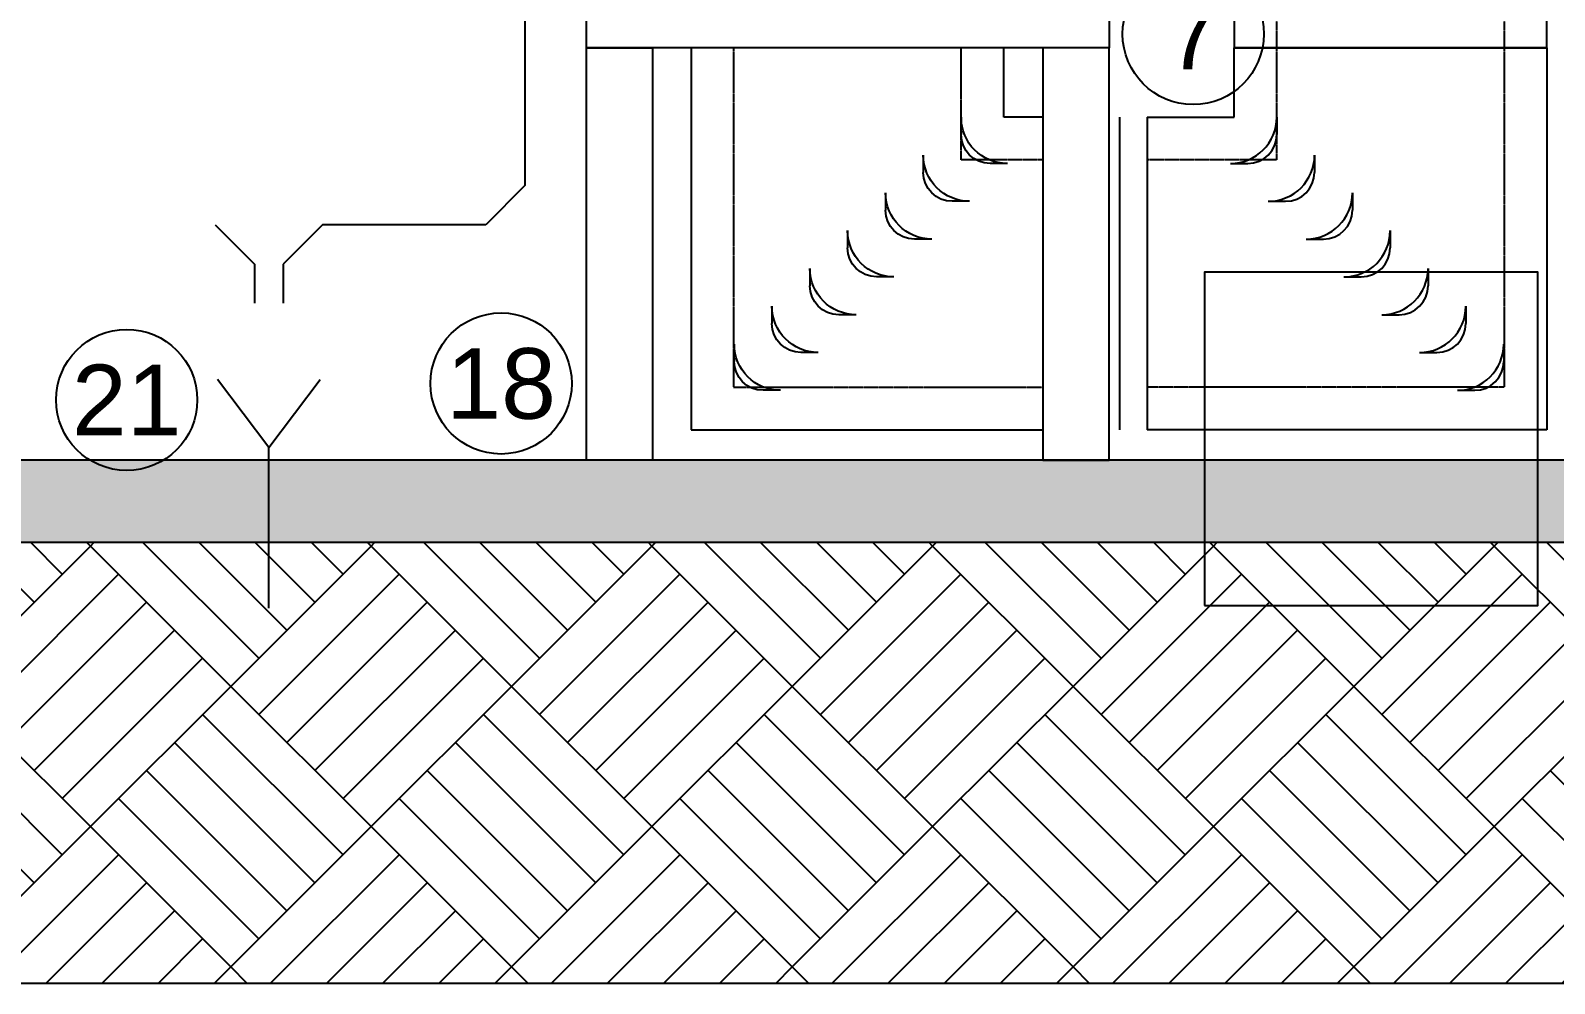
# Model space of a CAD drawing. Header units: millimetres. Extents: x -265298 to 39086, y 16803 to 136893.
# Drawn here: x -101072 to -98286, y 81460 to 83203 of the extents above; entities that cross this region are included whole.
import ezdxf
from ezdxf.enums import TextEntityAlignment as Align
from ezdxf.lldxf.tags import DXFTag

# ---------------------------------------------------------------- set-up
doc = ezdxf.new("R2010")
doc.units = ezdxf.units.MM
doc.header["$LTSCALE"] = 25
doc.linetypes.add('schedules_symbols_notes$0$HIDDEN2', pattern=[0.1875, 0.125, -0.0625])
for name, color, linetype in [('schedules_symbols_notes$0$M-ANNO', 11, 'Continuous'), ('schedules_symbols_notes$0$M-CONTROL CYAN', 4, 'Continuous'), ('schedules_symbols_notes$0$M-DETAIL CLR11', 11, 'Continuous'), ('schedules_symbols_notes$0$M-HVAC-RETN-DUCT', 1, 'Continuous'), ('schedules_symbols_notes$0$M-HVAC-SUPP-DUCT', 4, 'Continuous'), ('schedules_symbols_notes$0$P-COND-DRAIN', 3, 'schedules_symbols_notes$0$CONDENSATE_DRAIN')]:
    doc.layers.add(name, color=color, linetype=linetype)
doc.styles.add('schedules_symbols_notes$0$RDZENG_0.25', font='micross.ttf', dxfattribs={"height": 4})
doc.styles.add('schedules_symbols_notes$0$Standard', font='arial.ttf')
tags = doc.linetypes.add('schedules_symbols_notes$0$CONDENSATE_DRAIN', pattern='A,2,-0.2,["CD",schedules_symbols_notes$0$Standard,S=0.08,R=0,X=-0.08,Y=-0.04],-0.2', length=2.4).pattern_tags.tags
tags[6] = DXFTag(74, 10)

# ---------------------------------------------------------------- blocks, each defined once
blk = doc.blocks.new('*U323')
at = {"layer": 'Defpoints'}
blk.add_lwpolyline([(-304.8, -304.8), (304.8, -304.8), (304.8, 304.8), (-304.8, 304.8)], close=True, dxfattribs=at)
blk = doc.blocks.new('*U331')
at = {"layer": 'Defpoints', "color": 0, "linetype": 'ByBlock', "lineweight": -2, "transparency": 16777216}
blk.add_blockref('*U323', (7559.1, 19628.8), dxfattribs=at)
blk = doc.blocks.new('schedules_symbols_notes$0$A$C56AC6403')
at = {"color": 11}
for p, q in [((0, 3), (1.125, 3)), ((3, 0), (3, 1.125))]:
    blk.add_line(p, q, dxfattribs=at)
for centre, radius in [((0, 0), 3), ((1.125, 1.125), 1.875)]:
    blk.add_arc(centre, radius, 0, 90, dxfattribs=at)
blk = doc.blocks.new('*U177')
blk.add_line((-5.625, 2), (5.625, 2))
at = {"color": 11}
blk.add_line((-5.625, 1), (5.625, 1), dxfattribs=at)
blk = doc.blocks.new('schedules_symbols_notes$0$KEYED NOTE_0.25')
at = {"layer": 'schedules_symbols_notes$0$M-ANNO'}
blk.add_circle((0, 0), 4, dxfattribs=at)
at = {"layer": 'schedules_symbols_notes$0$M-ANNO', "style": 'schedules_symbols_notes$0$RDZENG_0.25'}
blk.add_attdef('#', text='', height=4, dxfattribs=at).set_placement((0, 0), align=Align.MIDDLE_CENTER)

msp = doc.modelspace()

# ---------------------------------------------------------------- hatches: boundary and pattern name
at = {"layer": 'schedules_symbols_notes$0$M-DETAIL CLR11'}
h = msp.add_hatch(dxfattribs=at)
h.set_pattern_fill('CONCRETE1', color=256, scale=12.7, style=0)
h.set_pattern_definition([(0, (-119951.6, 78666.75), (258.064, 258.064), [32.258, -225.806]), (90, (-119951.6, 78666.75), (-258.064, 258.064), [32.258, -225.806]), (135, (-119919.35, 78666.75), (-258.064, 2e-14), [45.6197, -319.338]), (0, (-119919.35, 78811.9), (258.064, 258.064), [32.258, -225.806]), (45, (-119903.23, 78795.78), (0, 258.064), [22.8098, -342.1478]), (135, (-119903.23, 78795.78), (-258.064, 2e-14), [22.8098, -342.1478]), (0, (-119822.58, 78876.43), (258.064, 258.064), [45.6197, -212.4443]), (45, (-119822.58, 78876.43), (0, 258.064), [32.258, -332.6996]), (135, (-119776.96, 78876.43), (-258.064, 2e-14), [32.258, -332.6996]), (90, (-119774.2, 78731.27), (-258.064, 258.064), [32.258, -225.806]), (45, (-119774.2, 78731.27), (0, 258.064), [22.8098, -342.1478]), (135, (-119758.06, 78747.4), (-258.064, 2e-14), [22.8098, -342.1478]), (0, (-119919.35, 78731.27), (258.064, 258.064), [16.129, -216.1286]), (0, (-119725.8, 78795.78), (258.064, 258.064), [16.129, -216.1286]), (90, (-119806.45, 78828.04), (-258.064, 258.064), [16.129, -216.1286]), (135, (-119774.2, 78682.88), (-258.064, 2e-14), [22.8098, -342.1478]), (135, (-119887.1, 78860.3), (-258.064, 2e-14), [22.8098, -342.1478]), (45, (-119830.64, 78751.43), (0, 258.064), [22.8098, -342.1478]), (90, (-119862.9, 78699), (-258.064, 258.064), [4.0322, -254.0317]), (90, (-119850.8, 78807.88), (-258.064, 258.064), [4.0322, -254.0317]), (90, (-119729.84, 78852.23), (-258.064, 258.064), [4.0322, -254.0317]), (90, (-119725.8, 78715.14), (-258.064, 258.064), [4.0322, -254.0317])])
h.paths.add_polyline_path([(-92398.8, 82416.9), (-104939.6, 82416.9), (-104939.6, 82266.7), (-92398.8, 82266.7)])
h = msp.add_hatch(dxfattribs=at)
h.set_pattern_fill('EARTH2', color=256, scale=38.1, style=0)
h.set_pattern_definition([(45, (-119951.6, 78666.75), (0, 513.2216), [362.9025, -362.9025]), (45, (-120002.93, 78718.07), (0, 513.2216), [362.9025, -362.9025]), (45, (-120054.26, 78769.4), (0, 513.2216), [362.9025, -362.9025]), (45, (-120105.58, 78820.7), (0, 513.2216), [362.9025, -362.9025]), (45, (-120156.9, 78872.04), (0, 513.2216), [362.9025, -362.9025]), (45, (-120208.22, 78923.36), (0, 513.2216), [362.9025, -362.9025]), (135, (-119951.6, 78666.75), (-513.2216, 3e-14), [362.9025, -362.9025]), (135, (-120002.93, 78615.43), (-513.2216, 3e-14), [362.9025, -362.9025]), (135, (-120054.26, 78564.1), (-513.2216, 3e-14), [362.9025, -362.9025]), (135, (-120105.58, 78512.8), (-513.2216, 3e-14), [362.9025, -362.9025]), (135, (-120156.9, 78461.46), (-513.2216, 3e-14), [362.9025, -362.9025]), (135, (-120208.22, 78410.14), (-513.2216, 3e-14), [362.9025, -362.9025])])
h.paths.add_polyline_path([(-104939.6, 82266.7), (-92398.8, 82266.7), (-92398.8, 81459.5), (-104939.6, 81459.5)])

# ---------------------------------------------------------------- linework, layer by layer
at = {"layer": 'schedules_symbols_notes$0$M-CONTROL CYAN'}
for points in [[(-100054.9, 83291.6), (-99100, 83291.6), (-99100, 83170.9), (-100054.9, 83170.9)], [(-100054.9, 83170.9), (-99934.2, 83170.9), (-99934.2, 82416.9), (-100054.9, 82416.9)], [(-99100, 83170.9), (-99220.7, 83170.9), (-99220.7, 82416.9), (-99100, 82416.9)]]:
    msp.add_lwpolyline(points, close=True, dxfattribs=at)
at = {"layer": 'schedules_symbols_notes$0$M-DETAIL CLR11'}
for points in [[(-92398.8, 82416.9), (-104939.6, 82416.9), (-104939.6, 82266.7), (-92398.8, 82266.7)], [(-104939.6, 82266.7), (-92398.8, 82266.7), (-92398.8, 81459.5), (-104939.6, 81459.5)]]:
    msp.add_lwpolyline(points, close=True, dxfattribs=at)
at = {"layer": 'schedules_symbols_notes$0$M-HVAC-RETN-DUCT'}
for p, q in [((-98871.5, 86749.4), (-98871.5, 83170.9)), ((-98300, 83170.9), (-98300, 85531.2)), ((-98300, 83170.9), (-98871.5, 83170.9)), ((-98871.5, 83170.9), (-98300, 83170.9))]:
    msp.add_line(p, q, dxfattribs=at)
at = {"layer": 'schedules_symbols_notes$0$M-HVAC-RETN-DUCT', "linetype": 'Continuous'}
for p, q in [((-99863.8, 83170.9), (-99863.8, 82472.4)), ((-99292.3, 83043.9), (-99292.3, 83170.9)), ((-98871.5, 83043.9), (-98871.5, 83170.9)), ((-98300, 83170.9), (-98300, 82472.4)), ((-99220.7, 83043.9), (-99292.3, 83043.9)), ((-99030, 83043.9), (-98871.5, 83043.9)), ((-99863.8, 82472.4), (-99220.7, 82472.4)), ((-98300, 82472.4), (-99030, 82472.4))]:
    msp.add_line(p, q, dxfattribs=at)
at = {"layer": 'schedules_symbols_notes$0$M-HVAC-SUPP-DUCT'}
for p, q in [((-100635.7, 82439.9), (-100729.5, 82564.1)), ((-100635.7, 82439.9), (-100541.8, 82564.1)), ((-100635.7, 82146.2), (-100635.7, 82439.9))]:
    msp.add_line(p, q, dxfattribs=at)
at = {"layer": 'schedules_symbols_notes$0$M-HVAC-SUPP-DUCT', "color": 12, "linetype": 'schedules_symbols_notes$0$HIDDEN2', "ltscale": 0.05}
for points in [[(-98377.6, 86749.4), (-98377.6, 83170.9), (-98377.6, 82550.1), (-99030, 82550.1)], [(-98793.8, 86749.4), (-98793.8, 83170.9), (-98793.8, 82966.3), (-99030, 82966.3)], [(-99786.2, 83170.9), (-99786.2, 82550.1), (-99220.7, 82550.1)], [(-99220.7, 82966.3), (-99370, 82966.3), (-99370, 83170.9)]]:
    msp.add_lwpolyline(points, dxfattribs=at)
at = {"layer": 'schedules_symbols_notes$0$P-COND-DRAIN'}
for p, q in [((-100167.6, 84224.6), (-100167.6, 82918.9)), ((-100167.6, 82918.9), (-100239.4, 82847)), ((-100733.7, 82847), (-100661.8, 82775.2)), ((-100537.6, 82847), (-100609.5, 82775.2)), ((-100239.4, 82847), (-100537.6, 82847)), ((-100661.8, 82775.2), (-100661.8, 82704.1)), ((-100609.5, 82775.2), (-100609.5, 82704.1))]:
    msp.add_line(p, q, dxfattribs=at)

# ---------------------------------------------------------------- block references
at = {"layer": 'Defpoints'}
msp.add_blockref('*U331', (-106180, 62826.9), dxfattribs=at)
at = {"layer": 'schedules_symbols_notes$0$M-ANNO', "xscale": 32.258, "yscale": 32.258, "zscale": 32.258}
for p, values in [((-98946.1, 83196.1), {'#': '7'}), ((-100211.2, 82557), {'#': '18'}), ((-100895.6, 82526.9), {'#': '21'})]:
    msp.add_blockref('schedules_symbols_notes$0$KEYED NOTE_0.25', p, dxfattribs=at).add_auto_attribs(values)
at = {"layer": 'schedules_symbols_notes$0$M-HVAC-RETN-DUCT', "linetype": 'Continuous', "xscale": 50.8, "yscale": 50.8, "zscale": 50.8, "rotation": 270}
msp.add_blockref('*U177', (-99131.6, 82758.2), dxfattribs=at)
at = {"layer": 'schedules_symbols_notes$0$M-HVAC-SUPP-DUCT', "yscale": 28.21153959630071, "zscale": 28.21153959630071}
for p, xscale, rotation in [((-99285.8, 83043.9), -28.21153959630071, 90), ((-98878, 83043.9), 28.21153959630071, 270), ((-99354.9, 82974.8), -28.21153959630071, 90), ((-98808.9, 82974.8), 28.21153959630071, 270), ((-99424, 82905.6), -28.21153959630071, 90), ((-98739.7, 82905.6), 28.21153959630071, 270), ((-99493.2, 82836.5), -28.21153959630071, 90), ((-98670.6, 82836.5), 28.21153959630071, 270), ((-99562.3, 82767.4), -28.21153959630071, 90), ((-98601.5, 82767.4), 28.21153959630071, 270), ((-99631.5, 82698.2), -28.21153959630071, 90), ((-98532.3, 82698.2), 28.21153959630071, 270), ((-99700.6, 82629.1), -28.21153959630071, 90), ((-98463.2, 82629.1), 28.21153959630071, 270)]:
    msp.add_blockref('schedules_symbols_notes$0$A$C56AC6403', p, dxfattribs=dict(at, xscale=xscale, rotation=rotation))

doc.saveas('drawing.dxf')
